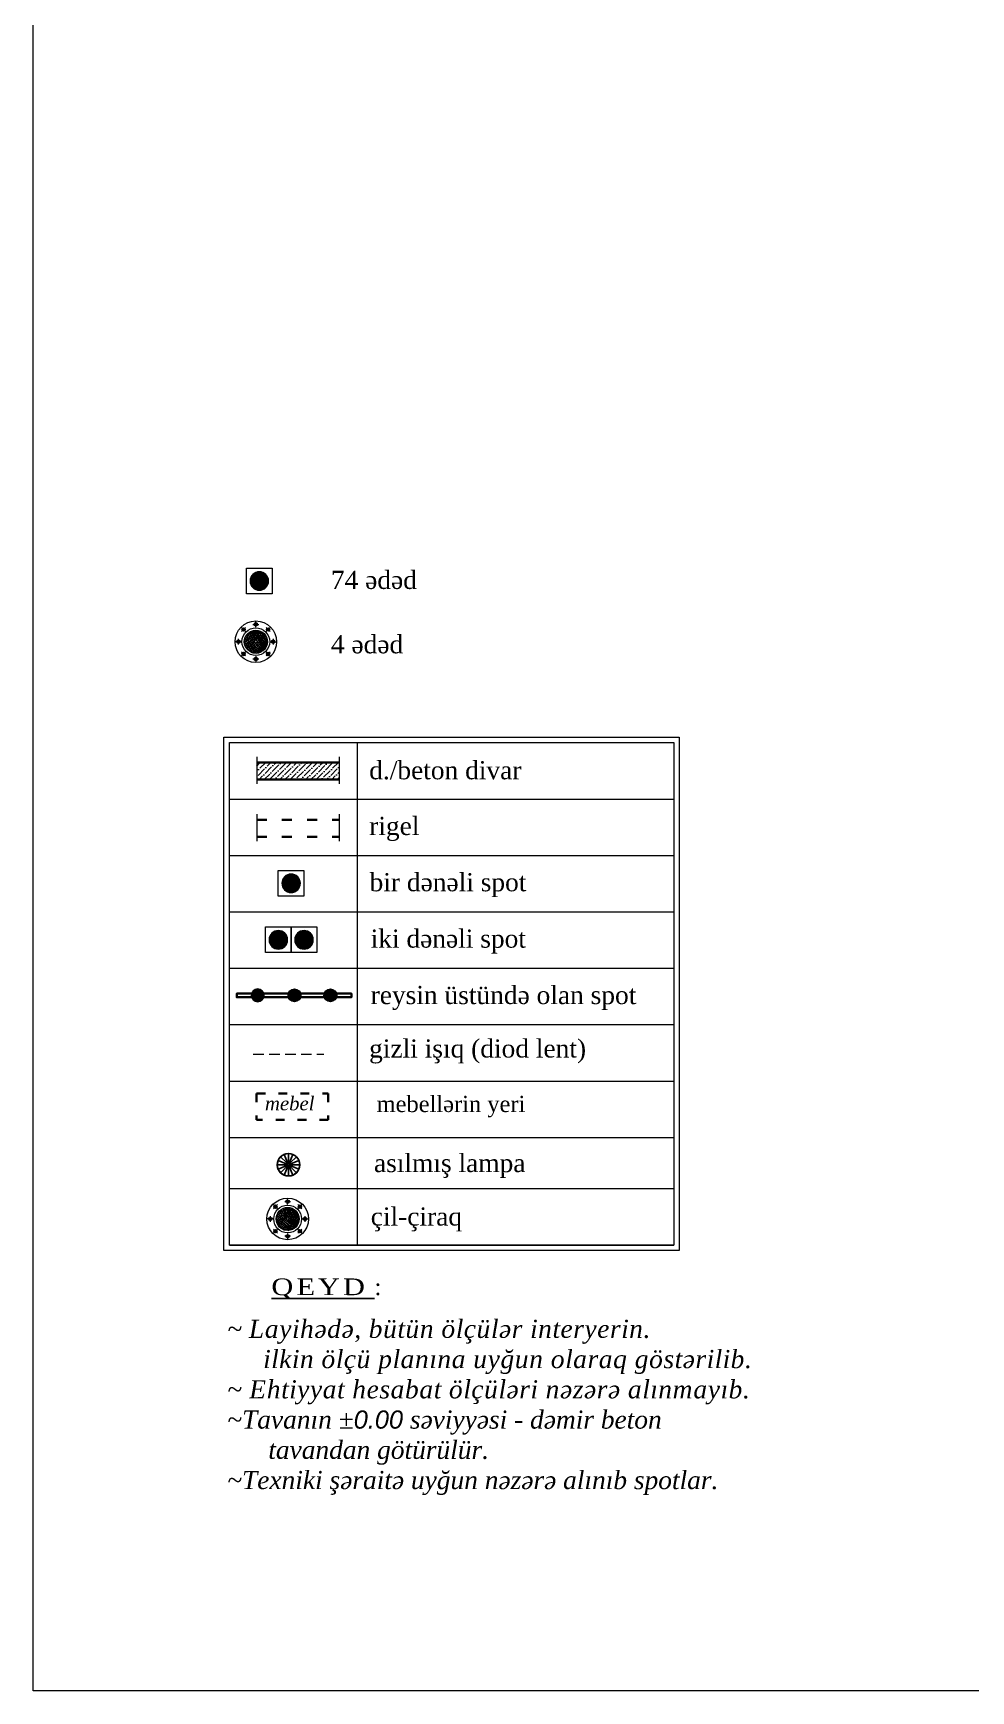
# Model space of a CAD drawing. Header units: millimetres. Extents: x 1680 to 166026, y 35966 to 91121.
# Drawn here: x 115491 to 124469, y 40910 to 56778 of the extents above; entities that cross this region are included whole.
import ezdxf

# ---------------------------------------------------------------- set-up
doc = ezdxf.new("R2010")
doc.units = ezdxf.units.MM
doc.linetypes.add('ACAD_ISO03W100', pattern=[30, 12, -18])
doc.linetypes.add('DASHED', pattern=[19.05, 12.7, -6.35])
doc.layers.add('2D - Общий_Ном._пера__1', color=7, linetype='Continuous', lineweight=15)
doc.styles.get("Standard").update_dxf_attribs({"font": 'arial.ttf'})

# ---------------------------------------------------------------- blocks, each defined once
blk = doc.blocks.new('A$C513457DA')
at = {"lineweight": 13}
h = blk.add_hatch(color=20, dxfattribs=at)
h.set_gradient(color1=(255, 63, 0), one_color=1, tint=1, name='SPHERICAL')
h.paths.add_polyline_path([(0, 66, 1), (131, 66, 1)])
at = {"color": 7, "lineweight": 13}
blk.add_circle((66, 66, 13), 65.5, dxfattribs=at)
blk = doc.blocks.new('sdf')
at = {"lineweight": 13}
h = blk.add_hatch(color=152, dxfattribs=at)
h.set_gradient(color1=(39, 118, 187), one_color=1, tint=1, name='SPHERICAL')
edge = h.paths.add_edge_path()
edge.add_arc((174392, -96308), 30, 0, 360)
h = blk.add_hatch(color=152, dxfattribs=at)
h.set_gradient(color1=(39, 118, 187), one_color=1, tint=1, name='SPHERICAL')
edge = h.paths.add_edge_path()
edge.add_arc((174604, -96220), 30, 0, 360)
h = blk.add_hatch(color=152, dxfattribs=at)
h.set_gradient(color1=(39, 118, 187), one_color=1, tint=1, name='SPHERICAL')
edge = h.paths.add_edge_path()
edge.add_arc((174816, -96308), 30, 0, 360)
h = blk.add_hatch(color=152, dxfattribs=at)
h.set_gradient(color1=(39, 118, 187), one_color=1, tint=1, name='SPHERICAL')
edge = h.paths.add_edge_path()
edge.add_arc((174304, -96520), 30, 0, 360)
h = blk.add_hatch(color=152, dxfattribs=at)
h.set_gradient(color1=(39, 118, 187), one_color=1, tint=1, name='SPHERICAL')
edge = h.paths.add_edge_path()
edge.add_arc((174392, -96732), 30, 0, 360)
h = blk.add_hatch(color=152, dxfattribs=at)
h.set_gradient(color1=(39, 118, 187), one_color=1, tint=1, name='SPHERICAL')
edge = h.paths.add_edge_path()
edge.add_arc((174816, -96732), 30, 0, 360)
h = blk.add_hatch(color=152, dxfattribs=at)
h.set_gradient(color1=(39, 118, 187), one_color=1, tint=1, name='SPHERICAL')
edge = h.paths.add_edge_path()
edge.add_arc((174904, -96520), 30, 0, 360)
h = blk.add_hatch(color=152, dxfattribs=at)
h.set_gradient(color1=(39, 118, 187), one_color=1, tint=1, name='SPHERICAL')
edge = h.paths.add_edge_path()
edge.add_arc((174604, -96820), 30, 0, 360)
at = {"color": 35, "lineweight": 13}
for p, q in [((174427, -96343), (174356, -96272)), ((174356, -96343), (174427, -96272)), ((174554, -96220), (174654, -96220)), ((174604, -96270), (174604, -96170)), ((174781, -96343), (174851, -96272)), ((174781, -96272), (174851, -96343)), ((174354, -96520), (174254, -96520)), ((174304, -96570), (174304, -96470)), ((174427, -96697), (174356, -96767)), ((174427, -96767), (174356, -96697)), ((174781, -96697), (174851, -96767)), ((174851, -96697), (174781, -96767)), ((174854, -96520), (174954, -96520)), ((174904, -96470), (174904, -96570)), ((174654, -96820), (174554, -96820)), ((174604, -96770), (174604, -96870))]:
    blk.add_line(p, q, dxfattribs=at)
for centre, radius in [((174604, -96520), 360), ((174392, -96308), 30), ((174604, -96520), 240), ((174604, -96520), 200), ((174604, -96220), 30), ((174816, -96308), 30), ((174304, -96520), 30), ((174392, -96732), 30), ((174604, -96520), 21.9), ((174816, -96732), 30), ((174904, -96520), 30), ((174604, -96820), 30)]:
    blk.add_circle(centre, radius, dxfattribs=at)
for points, knots in [([(174563, -96324), (174557, -96364), (174539, -96458), (174457, -96505), (174404, -96527)], [48.010129, 48.010129, 48.010129, 48.010129, 338.466915, 741.528119, 741.528119, 741.528119, 741.528119]), ([(174536, -96332), (174530, -96368), (174511, -96443), (174444, -96481), (174405, -96499)], [77.764309, 77.764309, 77.764309, 77.764309, 341.87018, 645.248427, 645.248427, 645.248427, 645.248427]), ([(174585, -96321), (174577, -96382), (174555, -96492), (174458, -96539), (174407, -96557)], [87.127034, 87.127034, 87.127034, 87.127034, 515.000626, 892.13188, 892.13188, 892.13188, 892.13188]), ([(174509, -96344), (174504, -96364), (174488, -96417), (174443, -96449), (174411, -96467)], [97.860049, 97.860049, 97.860049, 97.860049, 251.210816, 512.449816, 512.449816, 512.449816, 512.449816]), ([(174610, -96320), (174604, -96380), (174583, -96499), (174474, -96553), (174412, -96577)], [102.551917, 102.551917, 102.551917, 102.551917, 522.038618, 984.008555, 984.008555, 984.008555, 984.008555]), ([(174642, -96324), (174631, -96393), (174602, -96522), (174482, -96574), (174419, -96597)], [88.820743, 88.820743, 88.820743, 88.820743, 577.3948, 1040.539893, 1040.539893, 1040.539893, 1040.539893]), ([(174488, -96357), (174482, -96375), (174467, -96403), (174440, -96419), (174428, -96425)], [114.185018, 114.185018, 114.185018, 114.185018, 257.007362, 355.345519, 355.345519, 355.345519, 355.345519]), ([(174440, -96405), (174462, -96476), (174510, -96606), (174632, -96671), (174694, -96698)], [99.424039, 99.424039, 99.424039, 99.424039, 629.127892, 1114.675273, 1114.675273, 1114.675273, 1114.675273]), ([(174696, -96343), (174680, -96420), (174644, -96563), (174508, -96615), (174442, -96637)], [70.598669, 70.598669, 70.598669, 70.598669, 623.227853, 1115.095428, 1115.095428, 1115.095428, 1115.095428]), ([(174722, -96359), (174703, -96439), (174662, -96583), (174527, -96639), (174462, -96661)], [64.287805, 64.287805, 64.287805, 64.287805, 640.726998, 1130.029142, 1130.029142, 1130.029142, 1130.029142]), ([(174472, -96370), (174487, -96440), (174526, -96580), (174656, -96646), (174729, -96676)], [106.598131, 106.598131, 106.598131, 106.598131, 613.840881, 1168.455601, 1168.455601, 1168.455601, 1168.455601]), ([(174743, -96377), (174725, -96454), (174684, -96597), (174550, -96655), (174482, -96679)], [80.064181, 80.064181, 80.064181, 80.064181, 637.286148, 1147.355774, 1147.355774, 1147.355774, 1147.355774]), ([(174499, -96350), (174511, -96409), (174552, -96542), (174677, -96613), (174754, -96652)], [184.65679, 184.65679, 184.65679, 184.65679, 619.695362, 1226.845026, 1226.845026, 1226.845026, 1226.845026]), ([(174765, -96402), (174747, -96477), (174706, -96616), (174573, -96671), (174505, -96694)], [81.36813, 81.36813, 81.36813, 81.36813, 621.978078, 1127.618403, 1127.618403, 1127.618403, 1127.618403]), ([(174784, -96433), (174765, -96499), (174723, -96627), (174600, -96683), (174536, -96708)], [62.616871, 62.616871, 62.616871, 62.616871, 546.880384, 1037.521743, 1037.521743, 1037.521743, 1037.521743]), ([(174559, -96325), (174568, -96384), (174599, -96511), (174714, -96577), (174782, -96610)], [153.411273, 153.411273, 153.411273, 153.411273, 581.016723, 1117.340859, 1117.340859, 1117.340859, 1117.340859]), ([(174586, -96321), (174596, -96375), (174627, -96493), (174727, -96561), (174789, -96595)], [127.345959, 127.345959, 127.345959, 127.345959, 525.493215, 1026.715203, 1026.715203, 1026.715203, 1026.715203]), ([(174614, -96320), (174621, -96368), (174646, -96476), (174739, -96540), (174796, -96574)], [119.414003, 119.414003, 119.414003, 119.414003, 469.201014, 940.604306, 940.604306, 940.604306, 940.604306]), ([(174638, -96323), (174644, -96366), (174666, -96461), (174750, -96514), (174803, -96542)], [130.724066, 130.724066, 130.724066, 130.724066, 442.024302, 858.516294, 858.516294, 858.516294, 858.516294]), ([(174666, -96330), (174672, -96362), (174694, -96437), (174760, -96484), (174804, -96510)], [173.337579, 173.337579, 173.337579, 173.337579, 410.341477, 767.963956, 767.963956, 767.963956, 767.963956]), ([(174700, -96344), (174703, -96369), (174718, -96425), (174767, -96459), (174799, -96477)], [151.654042, 151.654042, 151.654042, 151.654042, 336.688466, 594.832141, 594.832141, 594.832141, 594.832141]), ([(174718, -96356), (174722, -96374), (174735, -96409), (174767, -96430), (174787, -96439)], [215.658185, 215.658185, 215.658185, 215.658185, 361.083397, 516.097072, 516.097072, 516.097072, 516.097072]), ([(174404, -96506), (174422, -96541), (174473, -96632), (174562, -96688), (174623, -96719)], [151.435332, 151.435332, 151.435332, 151.435332, 442.925444, 937.081426, 937.081426, 937.081426, 937.081426]), ([(174412, -96577), (174434, -96609), (174474, -96659), (174525, -96697), (174547, -96712)], [283.894038, 283.894038, 283.894038, 283.894038, 569.95675, 769.811574, 769.811574, 769.811574, 769.811574]), ([(174419, -96445), (174436, -96494), (174485, -96610), (174595, -96675), (174664, -96711)], [139.017702, 139.017702, 139.017702, 139.017702, 517.929626, 1077.804413, 1077.804413, 1077.804413, 1077.804413]), ([(174797, -96469), (174780, -96526), (174738, -96640), (174628, -96692), (174567, -96717)], [94.252796, 94.252796, 94.252796, 94.252796, 520.834846, 982.917438, 982.917438, 982.917438, 982.917438]), ([(174804, -96519), (174788, -96562), (174748, -96649), (174665, -96697), (174618, -96719)], [178.434473, 178.434473, 178.434473, 178.434473, 513.738055, 892.563705, 892.563705, 892.563705, 892.563705])]:
    blk.add_open_spline(points, degree=3, knots=knots, dxfattribs=at)
for points in [[(174532, -96333), (174545, -96395), (174561, -96454), (174593, -96501)], [(174665, -96330), (174653, -96392), (174639, -96452), (174610, -96499)], [(174585, -96532), (174547, -96573), (174492, -96599), (174431, -96620)], [(174621, -96534), (174660, -96574), (174714, -96604), (174771, -96630)]]:
    blk.add_open_spline(points, degree=3, dxfattribs=at)
blk = doc.blocks.new('rgegedbvfb')
at = {"color": 35}
for p, q in [((-162, 67), (-37, 15)), ((-124, 124), (-28, 28)), ((-67, 162), (-15, 37)), ((-15, 6), (-37, 15)), ((-15, 15), (-28, 28)), ((-6, 15), (-15, 37)), ((0, 175), (0, 40)), ((0, 15), (0, 40)), ((6, 15), (15, 37)), ((67, 162), (15, 37)), ((15, 15), (28, 28)), ((15, 6), (37, 15)), ((124, 124), (28, 28)), ((162, 67), (37, 15)), ((-175, 0), (-40, 0)), ((-162, -67), (-37, -15)), ((-124, -124), (-28, -28)), ((-67, -162), (-15, -37)), ((-15, 0), (-40, 0)), ((-15, -6), (-37, -15)), ((-15, -15), (-28, -28)), ((-6, -15), (-15, -37)), ((0, -15), (0, -40)), ((0, -175), (0, -40)), ((6, -15), (15, -37)), ((15, 0), (40, 0)), ((15, -6), (37, -15)), ((15, -15), (28, -28)), ((67, -162), (15, -37)), ((124, -124), (28, -28)), ((162, -67), (37, -15)), ((175, 0), (40, 0))]:
    blk.add_line(p, q, dxfattribs=at)
blk.add_lwpolyline([(-15, 15), (15, 15), (15, -15), (-15, -15), (-15, 15)], dxfattribs=at)
for radius in [175, 39.8]:
    blk.add_circle((0, 0), radius, dxfattribs=at)
blk.add_arc((0, 0), 175, 92.5797, 90, dxfattribs=at)

msp = doc.modelspace()

# ---------------------------------------------------------------- hatches: boundary and pattern name
at = {"lineweight": 13}
h = msp.add_hatch(dxfattribs=at)
h.set_pattern_fill('ANSI36', scale=11.06958, style=0)
h.set_pattern_definition([(45, (-949776.76, 147857.083), (18.6389374, 68.3427704), [87.8647935, -17.5729587, 0, -17.5729587])])
h.paths.add_polyline_path([(118419.9, 49633.4), (118419.9, 49796.6), (117633.3, 49796.6), (117633.3, 49633.4)])

# ---------------------------------------------------------------- linework, layer by layer
at = {"color": 251, "lineweight": 13}
for p, q in [((117633.3, 49849.8), (117633.3, 49591.5)), ((118419.9, 49849.8), (118419.9, 49591.5)), ((117633.3, 49301.5), (117633.3, 49043.2)), ((118419.9, 49301.5), (118419.9, 49043.2))]:
    msp.add_line(p, q, dxfattribs=at)
at = {"color": 7, "lineweight": 30}
for p, q in [((117633.3, 49796.6), (118419.9, 49796.6)), ((117633.3, 49633.4), (118419.9, 49633.4))]:
    msp.add_line(p, q, dxfattribs=at)
at = {"color": 1, "linetype": 'ACAD_ISO03W100', "lineweight": 30, "ltscale": 8}
for p, q in [((117633.3, 49248.4), (118419.9, 49248.4)), ((117633.3, 49085.1), (118419.9, 49085.1))]:
    msp.add_line(p, q, dxfattribs=at)
at = {"color": 146, "linetype": 'ACAD_ISO03W100', "lineweight": 30, "ltscale": 7}
for p, q in [((117630.4, 46628.5), (117630.4, 46375.8)), ((117630.4, 46628.5), (118317.4, 46628.5)), ((118317.4, 46628.5), (118317.4, 46375.8)), ((118317.4, 46375.8), (117630.4, 46375.8))]:
    msp.add_line(p, q, dxfattribs=at)
at = {"color": 7, "lineweight": 5}
for points in [[(117778.9, 51656.7), (117778.9, 51411), (117533.2, 51411), (117533.2, 51656.7)], [(118083.5, 48763.3), (118083.5, 48517.6), (117837.8, 48517.6), (117837.8, 48763.3)], [(117961.3, 48222.5), (117961.3, 47976.8), (117715.6, 47976.8), (117715.6, 48222.5)], [(118207, 48222.5), (118207, 47976.8), (117961.3, 47976.8), (117961.3, 48222.5)]]:
    msp.add_lwpolyline(points, close=True, dxfattribs=at)
at = {"color": 8, "lineweight": 5}
for points in [[(117317.2, 50039.9), (121677.6, 50039.9), (121677.6, 45124.3), (117317.2, 45124.3)], [(117370.2, 49986.9), (121624.6, 49986.9), (121624.6, 45177.3), (117370.2, 45177.3)]]:
    msp.add_lwpolyline(points, close=True, dxfattribs=at)
for points in [[(118593.9, 49986.9), (118593.9, 45177.3)], [(117370.2, 49446.9), (121624.6, 49446.9)], [(117370.2, 48906.9), (121624.6, 48906.9)], [(117370.2, 48366.9), (121624.6, 48366.9)], [(117370.2, 48366.9), (121624.6, 48366.9)], [(117370.2, 47826.9), (121624.6, 47826.9)], [(117370.2, 47286.9), (121624.6, 47286.9)], [(117370.2, 46746.9), (121624.6, 46746.9)], [(117370.2, 46206.9), (121624.6, 46206.9)], [(117370.2, 45717.3), (121624.6, 45717.3)]]:
    msp.add_lwpolyline(points, dxfattribs=at)
at = {"color": 7, "lineweight": 30}
msp.add_lwpolyline([(117641.3, 47585), (117441.3, 47585), (118537.8, 47585), (118537.8, 47550), (117441.3, 47550), (117441.3, 47585)], dxfattribs=at)
at = {"color": 1, "linetype": 'DASHED', "lineweight": 5, "ltscale": 8}
msp.add_lwpolyline([(117598.6, 47005.6), (118273.8, 47005.6)], dxfattribs=at)
at = {"color": 7, "lineweight": 5}
msp.add_lwpolyline([(117370.2, 45177.3), (121624.6, 45177.3)], dxfattribs=at)
at = {"layer": '2D - Общий_Ном._пера__1', "color": 253, "linetype": 'Continuous', "lineweight": 0}
msp.add_lwpolyline([(115491.3, 73202.2), (137573.6, 73202.2), (137573.6, 40910.2), (115491.3, 40910.2), (115491.3, 73202.2)], dxfattribs=at)

# ---------------------------------------------------------------- block references
at = {"color": 7, "lineweight": 13, "xscale": -1.352569577283299, "yscale": 1.352569577283299, "zscale": 1.352569577283299, "rotation": 180}
for p in [(117567.4, 51622.5, -17.9), (117872, 48729.1, -17.9), (117749.8, 48188.2, -17.9), (117995.5, 48188.2, -17.9)]:
    msp.add_blockref('A$C513457DA', p, dxfattribs=at)
at = {"color": 1, "lineweight": 50, "xscale": 0.5528250000000002, "yscale": 0.5528250000000002, "zscale": 0.5528250000000002}
for p in [(21097.9, 104311.2), (21402.6, 98785.8)]:
    msp.add_blockref('sdf', p, dxfattribs=at)
at = {"color": 7, "lineweight": 30, "yscale": 0.9392844286689578, "zscale": 0.9392844286689578, "rotation": 180}
for p, xscale in [((117579.7, 47629, -12.4), -0.9392844286689578), ((118055.5, 47629, -12.4), 0.9392844286689578), ((118399.4, 47629, -12.4), 0.9392844286689578)]:
    msp.add_blockref('A$C513457DA', p, dxfattribs=dict(at, xscale=xscale))
at = {"color": 7, "lineweight": 13, "xscale": 0.61425, "yscale": 0.61425, "zscale": 0.61425}
msp.add_blockref('rgegedbvfb', (117936.2, 45946), dxfattribs=at)

# ---------------------------------------------------------------- texts
at = {"attachment_point": 1}
for s, insert, char_height, width in [('{\\fTimes New Roman|b0|i0|c0|p18;\\H1.0004x;\\C0;74 \\fTimes New Roman|b0|i0|c238|p18;ədəd}', (118342.1, 51631.1), 173.676, 34095.001), ('{\\fTimes New Roman|b0|i0|c0|p18;\\H1.0004x;\\C0;4 \\fTimes New Roman|b0|i0|c238|p18;ədəd}', (118342.1, 51014.8), 173.676, 34095.001), ('{\\fTimes New Roman|b0|i0|c0|p18;\\H1.0004x;\\C0;d./beton di\\fTimes New Roman|b0|i0|c238|p18;var}', (118708.8, 49809.5), 173.676, 34095.001), ('{\\fTimes New Roman|b0|i0|c0|p18;\\H1.0004x;\\C0;rigel }', (118708.8, 49275.8), 173.676, 34095.001), ('{\\fTimes New Roman|b0|i0|c0|p18;\\H1.0004x;\\C0; \\fTimes New Roman|b0|i0|c238|p18;bir dənəli \\fTimes New Roman|b0|i0|c0|p18;spot }', (118646.8, 48737.6), 173.6764, 34095.001), ('{\\fTimes New Roman|b0|i0|c0|p18;\\H1.0004x;\\C0;iki\\fTimes New Roman|b0|i0|c238|p18; dənəli \\fTimes New Roman|b0|i0|c0|p18;spot }', (118722.6, 48197.6), 173.6764, 34095.001), ('{\\fTimes New Roman|b0|i0|c0|p18;\\H1.0004x;\\C0;reysin \\fTimes New Roman|b0|i0|c238|p18;üstündə olan spot}', (118722.6, 47657.6), 173.6764, 34095.001), ('{\\fTimes New Roman|b0|i0|c0|p18;\\H1.0004x;\\C0; \\fTimes New Roman|b0|i0|c238|p18;gizli işıq (diod lent)}', (118642.4, 47146), 173.6764, 34095.001), ('{\\fTimes New Roman|b0|i0|c0|p18;\\H0.89268x;\\C0;mebell\\fTimes New Roman|b0|i0|c238|p18;ərin \\fTimes New Roman|b0|i0|c0|p18;yer\\fTimes New Roman|b0|i0|c238|p18;i\\H1.121x; }', (118779.6, 46605.6), 173.6764, 34095.001), ('{\\fTimes New Roman|b0|i0|c0|p18;\\H1.0004x;\\C0; as\\fTimes New Roman|b0|i0|c238|p18;ılmış lampa}', (118689, 46049.5), 173.676, 34095.001), ('{\\fTimes New Roman|b0|i0|c0|p18;\\H1.0004x;\\C0; \\fTimes New Roman|b0|i0|c238|p18;çil-çiraq}', (118657.9, 45537.5), 173.676, 34095.001), ('{\\fTimes New Roman|b0|i0|c0|p18;\\W1.2;\\T1.15;\\L\\C1;QEYD\\W1;\\T1;\\l \\fTimes New Roman|b0|i0|c238|p18;:\\C0; }', (117772.5, 44857.7), 160, 34095.001), ('{\\fTimes New Roman|b0|i1|c0|p18;\\C0;~ \\fTimes New Roman|b0|i1|c238|p18;\\T1.05;Layihədə, bütün ölçülər interyerin\\fTimes New Roman|b0|i1|c0|p18;.\\fTimes New Roman|b0|i1|c238|p18; \\fTimes New Roman|b0|i1|c0|p18;\\P     \\fTimes New Roman|b0|i1|c238|p18;ilkin ölçü planına uyğun\\fTimes New Roman|b0|i1|c0|p18; \\fTimes New Roman|b0|i1|c238|p18;olaraq göstərilib.\\fTimes New Roman|b0|i1|c0|p18;\\P\\T1;~\\T1.05; E\\fTimes New Roman|b0|i1|c238|p18;htiyyat hesabat ölçüləri nəzərə alınm\\fTimes New Roman|b0|i1|c0|p18;a\\fTimes New Roman|b0|i1|c238|p18;yıb\\fTimes New Roman|b0|i1|c0|p18;.\\fTimes New Roman|b0|i0|c238|p18;\\T1; \\P\\pt570.14;\\fTimes New Roman|b0|i1|c0|p18;~\\fTimes New Roman|b0|i1|c238|p18;Tavanın\\fTimes New Roman|b0|i1|c0|p18; \\fTimes New Roman|b0|i1|c238|p18;±\\fArial|b0|i1|c238|p34;0\\fArial|b0|i1|c0|p34;.\\fArial|b0|i1|c238|p34;0\\fArial|b0|i1|c0|p34;0\\fTimes New Roman|b0|i1|c0|p18; \\fTimes New Roman|b0|i1|c238|p18;səviyyəsi - dəmir beton \\fTimes New Roman|b0|i1|c0|p18;\\P      \\fTimes New Roman|b0|i1|c238|p18;tavandan\\fTimes New Roman|b0|i1|c0|p18; \\fTimes New Roman|b0|i1|c238|p18;götürülür\\fTimes New Roman|b0|i1|c0|p18;.\\P~Texniki \\fTimes New Roman|b0|i1|c238|p18;şə\\fTimes New Roman|b0|i1|c0|p18;rait\\fTimes New Roman|b0|i1|c238|p18;ə\\fTimes New Roman|b0|i1|c0|p18; uy\\fTimes New Roman|b0|i1|c238|p18;ğ\\fTimes New Roman|b0|i1|c0|p18;un n\\fTimes New Roman|b0|i1|c238|p18;ə\\fTimes New Roman|b0|i1|c0|p18;z\\fTimes New Roman|b0|i1|c238|p18;ə\\fTimes New Roman|b0|i1|c0|p18;r\\fTimes New Roman|b0|i1|c238|p18;ə\\fTimes New Roman|b0|i1|c0|p18; al\\fTimes New Roman|b0|i1|c238|p18;ı\\fTimes New Roman|b0|i1|c0|p18;n\\fTimes New Roman|b0|i1|c238|p18;ı\\fTimes New Roman|b0|i1|c0|p18;b spotlar.}', (117349.2, 44462.3), 173.6764, 6698.12)]:
    msp.add_mtext(s, dxfattribs=dict(at, insert=insert, char_height=char_height, width=width))
at = {"color": 146, "linetype": 'ACAD_ISO03W100', "lineweight": 20, "ltscale": 7, "insert": (117710.8, 46598.4), "char_height": 131.338, "width": 43205.271, "attachment_point": 1}
msp.add_mtext('{\\fTimes New Roman|b0|i1|c0|p18;mebel}', dxfattribs=at)

doc.saveas('drawing.dxf')
